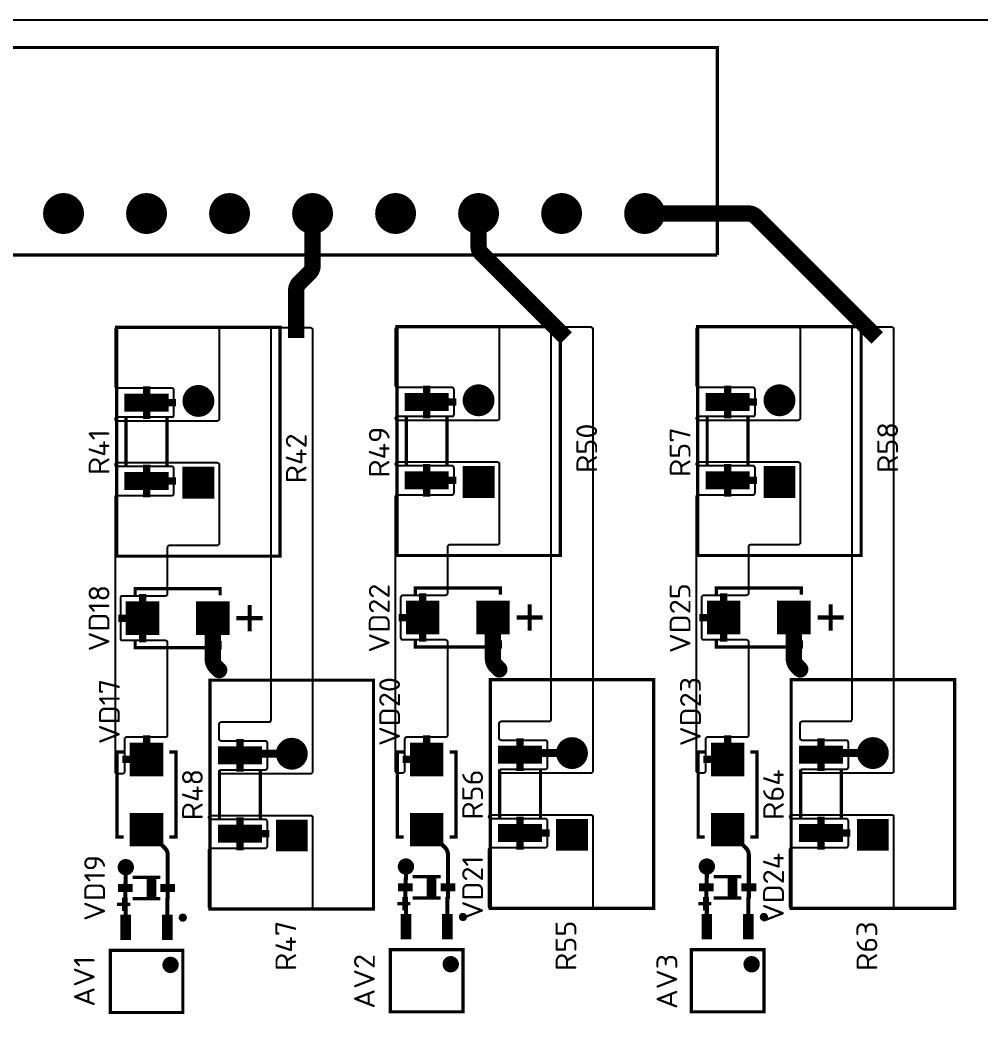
# Model space of a CAD drawing. Header units: millimetres. Extents: x 48 to 829, y 348 to 719.
# Drawn here: x 658.9 to 717.7, y 658 to 719.1 of the extents above; entities that cross this region are included whole.
import ezdxf
from ezdxf.enums import TextEntityAlignment as Align

# ---------------------------------------------------------------- set-up
doc = ezdxf.new("R2010")
doc.units = ezdxf.units.MM
doc.layers.add('TOP_ETCH', color=7, linetype='Continuous')
doc.styles.get("Standard").update_dxf_attribs({"font": 'txt.shx'})

msp = doc.modelspace()

# ---------------------------------------------------------------- linework, layer by layer
at = {"layer": 'TOP_ETCH', "color": 9}
msp.add_lwpolyline([(829.25, 616.25), (596, 616.25), (596, 719.12), (829.25, 719.12)], close=True, dxfattribs=at)
at = {"layer": 'TOP_ETCH'}
for points, const_width in [([(701.561, 704.735), (701.561, 717.435), (616.471, 717.435), (616.471, 704.735)], 0.2), ([(660.65, 706.567), (660.65, 707.983)], 0.2), ([(660.85, 706.368), (660.85, 708.182)], 0.2), ([(661.05, 706.243), (661.05, 708.307)], 0.2), ([(661.25, 706.167), (661.25, 708.383)], 0.2), ([(661.45, 706.13), (661.45, 708.42)], 0.2), ([(661.65, 706.129), (661.65, 708.421)], 0.2), ([(661.85, 706.164), (661.85, 708.386)], 0.2), ([(662.05, 706.237), (662.05, 708.313)], 0.2), ([(662.25, 706.359), (662.25, 708.191)], 0.2), ([(662.45, 706.552), (662.45, 707.998)], 0.2), ([(665.65, 706.684), (665.65, 707.866)], 0.2), ([(665.85, 706.436), (665.85, 708.114)], 0.2), ([(666.05, 706.286), (666.05, 708.264)], 0.2), ([(666.25, 706.192), (666.25, 708.358)], 0.2), ([(666.45, 706.141), (666.45, 708.409)], 0.2), ([(666.65, 706.126), (666.65, 708.424)], 0.2), ([(666.85, 706.146), (666.85, 708.404)], 0.2), ([(667.05, 706.203), (667.05, 708.347)], 0.2), ([(667.25, 706.303), (667.25, 708.247)], 0.2), ([(667.45, 706.463), (667.45, 708.087)], 0.2), ([(670.85, 706.519), (670.85, 708.031)], 0.2), ([(671.05, 706.338), (671.05, 708.212)], 0.2), ([(671.25, 706.224), (671.25, 708.326)], 0.2), ([(671.45, 706.157), (671.45, 708.393)], 0.2), ([(671.65, 706.127), (671.65, 708.423)], 0.2), ([(671.85, 706.133), (671.85, 708.417)], 0.2), ([(672.05, 706.175), (672.05, 708.375)], 0.2), ([(672.25, 706.257), (672.25, 708.293)], 0.2), ([(672.45, 706.39), (672.45, 708.16)], 0.2), ([(672.65, 706.605), (672.65, 707.945)], 0.2), ([(675.85, 706.622), (675.85, 707.928)], 0.2), ([(676.05, 706.4), (676.05, 708.15)], 0.2), ([(676.25, 706.263), (676.25, 708.287)], 0.2), ([(676.45, 706.179), (676.45, 708.371)], 0.2), ([(676.65, 706.135), (676.65, 708.415)], 0.2), ([(676.85, 706.127), (676.85, 708.423)], 0.2), ([(677.05, 706.154), (677.05, 708.396)], 0.2), ([(677.25, 706.219), (677.25, 708.331)], 0.2), ([(677.45, 706.33), (677.45, 708.22)], 0.2), ([(677.65, 706.505), (677.65, 708.045)], 0.2), ([(681.05, 706.475), (681.05, 708.075)], 0.2), ([(681.25, 706.311), (681.25, 708.239)], 0.2), ([(681.45, 706.207), (681.45, 708.343)], 0.2), ([(681.65, 706.148), (681.65, 708.402)], 0.2), ([(681.85, 706.126), (681.85, 708.424)], 0.2), ([(682.05, 706.139), (682.05, 708.411)], 0.2), ([(682.25, 706.188), (682.25, 708.362)], 0.2), ([(682.45, 706.279), (682.45, 708.271)], 0.2), ([(682.65, 706.425), (682.65, 708.125)], 0.2), ([(682.85, 706.664), (682.85, 707.886)], 0.2), ([(686.05, 706.567), (686.05, 707.983)], 0.2), ([(686.25, 706.368), (686.25, 708.182)], 0.2), ([(686.45, 706.243), (686.45, 708.307)], 0.2), ([(686.65, 706.167), (686.65, 708.383)], 0.2), ([(686.85, 706.13), (686.85, 708.42)], 0.2), ([(687.05, 706.129), (687.05, 708.421)], 0.2), ([(687.25, 706.164), (687.25, 708.386)], 0.2), ([(687.45, 706.237), (687.45, 708.313)], 0.2), ([(687.65, 706.359), (687.65, 708.191)], 0.2), ([(687.85, 706.552), (687.85, 707.998)], 0.2), ([(691.05, 706.684), (691.05, 707.866)], 0.2), ([(691.25, 706.436), (691.25, 708.114)], 0.2), ([(691.45, 706.286), (691.45, 708.264)], 0.2), ([(691.65, 706.192), (691.65, 708.358)], 0.2), ([(691.85, 706.141), (691.85, 708.409)], 0.2), ([(692.05, 706.126), (692.05, 708.424)], 0.2), ([(692.25, 706.146), (692.25, 708.404)], 0.2), ([(692.45, 706.203), (692.45, 708.347)], 0.2), ([(692.65, 706.303), (692.65, 708.247)], 0.2), ([(692.85, 706.463), (692.85, 708.087)], 0.2), ([(696.25, 706.519), (696.25, 708.031)], 0.2), ([(696.45, 706.338), (696.45, 708.212)], 0.2), ([(696.65, 706.224), (696.65, 708.326)], 0.2), ([(696.85, 706.157), (696.85, 708.393)], 0.2), ([(697.05, 706.127), (697.05, 708.423)], 0.2), ([(697.25, 706.133), (697.25, 708.417)], 0.2), ([(697.45, 706.175), (697.45, 708.375)], 0.2), ([(697.65, 706.257), (697.65, 708.293)], 0.2), ([(697.85, 706.39), (697.85, 708.16)], 0.2), ([(698.05, 706.605), (698.05, 707.945)], 0.2), ([(660.45, 706.96), (660.45, 707.59)], 0.2), ([(662.65, 706.921), (662.65, 707.629)], 0.2), ([(667.65, 706.733), (667.65, 707.817)], 0.2), ([(670.65, 706.844), (670.65, 707.706)], 0.2), ([(672.85, 707.084), (672.85, 707.466)], 0.2), ([(675.65, 707.18), (675.65, 707.37)], 0.2), ([(677.85, 706.816), (677.85, 707.734)], 0.2), ([(680.85, 706.756), (680.85, 707.794)], 0.2), ([(685.85, 706.96), (685.85, 707.59)], 0.2), ([(688.05, 706.921), (688.05, 707.629)], 0.2), ([(693.05, 706.733), (693.05, 707.817)], 0.2), ([(696.05, 706.844), (696.05, 707.706)], 0.2), ([(698.25, 707.084), (698.25, 707.466)], 0.2), ([(701.561, 704.735), (616.471, 704.735)], 0.2), ([(616.471, 704.735), (701.561, 704.735)], 0.2), ([(664.811, 693.305), (664.811, 700.305), (674.811, 700.305), (674.811, 686.305), (664.811, 686.305), (664.811, 693.305)], 0.2), ([(681.956, 693.345), (681.956, 700.345), (691.956, 700.345), (691.956, 686.345), (681.956, 686.345), (681.956, 693.345)], 0.2), ([(700.371, 693.345), (700.371, 700.345), (710.371, 700.345), (710.371, 686.345), (700.371, 686.345), (700.371, 693.345)], 0.2), ([(666.636, 695.705), (666.636, 696.709)], 0.45), ([(683.781, 695.745), (683.781, 696.749)], 0.45), ([(702.196, 695.745), (702.196, 696.749)], 0.45), ([(669.05, 695.374), (669.05, 696.236)], 0.2), ([(669.25, 695.134), (669.25, 696.476)], 0.2), ([(669.45, 695.008), (669.45, 696.602)], 0.2), ([(669.65, 694.945), (669.65, 696.665)], 0.2), ([(669.85, 694.931), (669.85, 696.679)], 0.2), ([(670.05, 694.964), (670.05, 696.646)], 0.2), ([(670.25, 695.049), (670.25, 696.561)], 0.2), ([(670.45, 695.208), (670.45, 696.402)], 0.2), ([(686.25, 695.329), (686.25, 696.361)], 0.2), ([(686.45, 695.132), (686.45, 696.558)], 0.2), ([(686.65, 695.026), (686.65, 696.664)], 0.2), ([(686.85, 694.977), (686.85, 696.713)], 0.2), ([(687.05, 694.976), (687.05, 696.714)], 0.2), ([(687.25, 695.021), (687.25, 696.669)], 0.2), ([(687.45, 695.123), (687.45, 696.567)], 0.2), ([(687.65, 695.313), (687.65, 696.377)], 0.2), ([(704.65, 695.35), (704.65, 696.34)], 0.2), ([(704.85, 695.143), (704.85, 696.547)], 0.2), ([(705.05, 695.032), (705.05, 696.658)], 0.2), ([(705.25, 694.979), (705.25, 696.711)], 0.2), ([(705.45, 694.974), (705.45, 696.716)], 0.2), ([(705.65, 695.016), (705.65, 696.674)], 0.2), ([(705.85, 695.113), (705.85, 696.577)], 0.2), ([(706.05, 695.294), (706.05, 696.396)], 0.2), ([(665.45, 695.255), (665.45, 696.155)], 0.2), ([(665.65, 695.255), (665.65, 696.155)], 0.2), ([(665.85, 695.255), (665.85, 696.155)], 0.2), ([(666.05, 695.255), (666.05, 696.155)], 0.2), ([(666.25, 695.255), (666.25, 696.155)], 0.2), ([(666.45, 695.255), (666.45, 696.155)], 0.2), ([(666.636, 694.701), (666.636, 695.705)], 0.45), ([(668.44, 695.705), (666.636, 695.705)], 0.45), ([(666.65, 695.255), (666.65, 696.155)], 0.2), ([(666.85, 695.255), (666.85, 696.155)], 0.2), ([(667.05, 695.255), (667.05, 696.155)], 0.2), ([(667.25, 695.255), (667.25, 696.155)], 0.2), ([(667.45, 695.255), (667.45, 696.155)], 0.2), ([(667.65, 695.255), (667.65, 696.155)], 0.2), ([(667.85, 695.255), (667.85, 696.155)], 0.2), ([(670.65, 695.557), (670.65, 696.053)], 0.2), ([(682.65, 695.295), (682.65, 696.195)], 0.2), ([(682.85, 695.295), (682.85, 696.195)], 0.2), ([(683.05, 695.295), (683.05, 696.195)], 0.2), ([(683.25, 695.295), (683.25, 696.195)], 0.2), ([(683.45, 695.295), (683.45, 696.195)], 0.2), ([(683.65, 695.295), (683.65, 696.195)], 0.2), ([(683.781, 694.741), (683.781, 695.745)], 0.45), ([(685.585, 695.745), (683.781, 695.745)], 0.45), ([(683.85, 695.295), (683.85, 696.195)], 0.2), ([(684.05, 695.295), (684.05, 696.195)], 0.2), ([(684.25, 695.295), (684.25, 696.195)], 0.2), ([(684.45, 695.295), (684.45, 696.195)], 0.2), ([(684.65, 695.295), (684.65, 696.195)], 0.2), ([(684.85, 695.295), (684.85, 696.195)], 0.2), ([(701.05, 695.295), (701.05, 696.195)], 0.2), ([(701.25, 695.295), (701.25, 696.195)], 0.2), ([(701.45, 695.295), (701.45, 696.195)], 0.2), ([(701.65, 695.295), (701.65, 696.195)], 0.2), ([(701.85, 695.295), (701.85, 696.195)], 0.2), ([(702.05, 695.295), (702.05, 696.195)], 0.2), ([(702.196, 694.741), (702.196, 695.745)], 0.45), ([(704, 695.745), (702.196, 695.745)], 0.45), ([(702.25, 695.295), (702.25, 696.195)], 0.2), ([(702.45, 695.295), (702.45, 696.195)], 0.2), ([(702.65, 695.295), (702.65, 696.195)], 0.2), ([(702.85, 695.295), (702.85, 696.195)], 0.2), ([(703.05, 695.295), (703.05, 696.195)], 0.2), ([(703.25, 695.295), (703.25, 696.195)], 0.2), ([(665.386, 691.805), (665.386, 694.805)], 0.2), ([(667.886, 691.805), (667.886, 694.805)], 0.2), ([(682.531, 691.845), (682.531, 694.845)], 0.2), ([(685.031, 691.845), (685.031, 694.845)], 0.2), ([(700.946, 691.845), (700.946, 694.845)], 0.2), ([(703.446, 691.845), (703.446, 694.845)], 0.2), ([(666.636, 690.905), (666.636, 691.909)], 0.45), ([(683.781, 690.945), (683.781, 691.949)], 0.45), ([(702.196, 690.945), (702.196, 691.949)], 0.45), ([(665.45, 690.455), (665.45, 691.355)], 0.2), ([(665.65, 690.455), (665.65, 691.355)], 0.2), ([(665.85, 690.455), (665.85, 691.355)], 0.2), ([(666.05, 690.455), (666.05, 691.355)], 0.2), ([(666.25, 690.455), (666.25, 691.355)], 0.2), ([(666.45, 690.455), (666.45, 691.355)], 0.2), ([(666.65, 690.455), (666.65, 691.355)], 0.2), ([(666.85, 690.455), (666.85, 691.355)], 0.2), ([(667.05, 690.455), (667.05, 691.355)], 0.2), ([(667.25, 690.455), (667.25, 691.355)], 0.2), ([(667.45, 690.455), (667.45, 691.355)], 0.2), ([(667.65, 690.455), (667.65, 691.355)], 0.2), ([(667.85, 690.455), (667.85, 691.355)], 0.2), ([(669.05, 689.93), (669.05, 691.68)], 0.2), ([(669.25, 689.93), (669.25, 691.68)], 0.2), ([(669.45, 689.93), (669.45, 691.68)], 0.2), ([(669.65, 689.93), (669.65, 691.68)], 0.2), ([(669.85, 689.93), (669.85, 691.68)], 0.2), ([(670.05, 689.93), (670.05, 691.68)], 0.2), ([(670.25, 689.93), (670.25, 691.68)], 0.2), ([(670.45, 689.93), (670.45, 691.68)], 0.2), ([(670.65, 689.93), (670.65, 691.68)], 0.2), ([(682.65, 690.495), (682.65, 691.395)], 0.2), ([(682.85, 690.495), (682.85, 691.395)], 0.2), ([(683.05, 690.495), (683.05, 691.395)], 0.2), ([(683.25, 690.495), (683.25, 691.395)], 0.2), ([(683.45, 690.495), (683.45, 691.395)], 0.2), ([(683.65, 690.495), (683.65, 691.395)], 0.2), ([(683.85, 690.495), (683.85, 691.395)], 0.2), ([(684.05, 690.495), (684.05, 691.395)], 0.2), ([(684.25, 690.495), (684.25, 691.395)], 0.2), ([(684.45, 690.495), (684.45, 691.395)], 0.2), ([(684.65, 690.495), (684.65, 691.395)], 0.2), ([(684.85, 690.495), (684.85, 691.395)], 0.2), ([(686.25, 689.97), (686.25, 691.72)], 0.2), ([(686.45, 689.97), (686.45, 691.72)], 0.2), ([(686.65, 689.97), (686.65, 691.72)], 0.2), ([(686.85, 689.97), (686.85, 691.72)], 0.2), ([(687.05, 689.97), (687.05, 691.72)], 0.2), ([(687.25, 689.97), (687.25, 691.72)], 0.2), ([(687.45, 689.97), (687.45, 691.72)], 0.2), ([(687.65, 689.97), (687.65, 691.72)], 0.2), ([(701.05, 690.495), (701.05, 691.395)], 0.2), ([(701.25, 690.495), (701.25, 691.395)], 0.2), ([(701.45, 690.495), (701.45, 691.395)], 0.2), ([(701.65, 690.495), (701.65, 691.395)], 0.2), ([(701.85, 690.495), (701.85, 691.395)], 0.2), ([(702.05, 690.495), (702.05, 691.395)], 0.2), ([(702.25, 690.495), (702.25, 691.395)], 0.2), ([(702.45, 690.495), (702.45, 691.395)], 0.2), ([(702.65, 690.495), (702.65, 691.395)], 0.2), ([(702.85, 690.495), (702.85, 691.395)], 0.2), ([(703.05, 690.495), (703.05, 691.395)], 0.2), ([(703.25, 690.495), (703.25, 691.395)], 0.2), ([(704.65, 689.97), (704.65, 691.72)], 0.2), ([(704.85, 689.97), (704.85, 691.72)], 0.2), ([(705.05, 689.97), (705.05, 691.72)], 0.2), ([(705.25, 689.97), (705.25, 691.72)], 0.2), ([(705.45, 689.97), (705.45, 691.72)], 0.2), ([(705.65, 689.97), (705.65, 691.72)], 0.2), ([(705.85, 689.97), (705.85, 691.72)], 0.2), ([(706.05, 689.97), (706.05, 691.72)], 0.2), ([(666.636, 689.901), (666.636, 690.905)], 0.45), ([(668.44, 690.905), (666.636, 690.905)], 0.45), ([(683.781, 689.941), (683.781, 690.945)], 0.45), ([(685.585, 690.945), (683.781, 690.945)], 0.45), ([(702.196, 689.941), (702.196, 690.945)], 0.45), ([(704, 690.945), (702.196, 690.945)], 0.45), ([(665.941, 683.91), (665.941, 684.31), (671.141, 684.31), (671.141, 683.91)], 0.2), ([(666.391, 682.51), (666.391, 683.989)], 0.45), ([(683.086, 683.95), (683.086, 684.35), (688.286, 684.35), (688.286, 683.95)], 0.2), ([(683.536, 682.55), (683.536, 684.029)], 0.45), ([(701.501, 683.95), (701.501, 684.35), (706.701, 684.35), (706.701, 683.95)], 0.2), ([(701.951, 682.55), (701.951, 684.029)], 0.45), ([(665.65, 681.585), (665.65, 683.435)], 0.2), ([(665.85, 681.585), (665.85, 683.435)], 0.2), ([(666.05, 681.585), (666.05, 683.435)], 0.2), ([(666.25, 681.585), (666.25, 683.435)], 0.2), ([(666.45, 681.585), (666.45, 683.435)], 0.2), ([(666.65, 681.585), (666.65, 683.435)], 0.2), ([(666.85, 681.585), (666.85, 683.435)], 0.2), ([(667.05, 681.585), (667.05, 683.435)], 0.2), ([(667.25, 681.585), (667.25, 683.435)], 0.2), ([(669.85, 681.585), (669.85, 683.435)], 0.2), ([(670.05, 681.585), (670.05, 683.435)], 0.2), ([(670.25, 681.585), (670.25, 683.435)], 0.2), ([(670.45, 681.585), (670.45, 683.435)], 0.2), ([(670.65, 681.585), (670.65, 683.435)], 0.2), ([(670.85, 681.585), (670.85, 683.435)], 0.2), ([(671.05, 681.585), (671.05, 683.435)], 0.2), ([(671.25, 681.585), (671.25, 683.435)], 0.2), ([(671.45, 681.585), (671.45, 683.435)], 0.2), ([(682.65, 681.625), (682.65, 683.475)], 0.2), ([(682.85, 681.625), (682.85, 683.475)], 0.2), ([(683.05, 681.625), (683.05, 683.475)], 0.2), ([(683.25, 681.625), (683.25, 683.475)], 0.2), ([(683.45, 681.625), (683.45, 683.475)], 0.2), ([(683.65, 681.625), (683.65, 683.475)], 0.2), ([(683.85, 681.625), (683.85, 683.475)], 0.2), ([(684.05, 681.625), (684.05, 683.475)], 0.2), ([(684.25, 681.625), (684.25, 683.475)], 0.2), ([(684.45, 681.625), (684.45, 683.475)], 0.2), ([(687.05, 681.625), (687.05, 683.475)], 0.2), ([(687.25, 681.625), (687.25, 683.475)], 0.2), ([(687.45, 681.625), (687.45, 683.475)], 0.2), ([(687.65, 681.625), (687.65, 683.475)], 0.2), ([(687.85, 681.625), (687.85, 683.475)], 0.2), ([(688.05, 681.625), (688.05, 683.475)], 0.2), ([(688.25, 681.625), (688.25, 683.475)], 0.2), ([(688.45, 681.625), (688.45, 683.475)], 0.2), ([(688.65, 681.625), (688.65, 683.475)], 0.2), ([(701.05, 681.625), (701.05, 683.475)], 0.2), ([(701.25, 681.625), (701.25, 683.475)], 0.2), ([(701.45, 681.625), (701.45, 683.475)], 0.2), ([(701.65, 681.625), (701.65, 683.475)], 0.2), ([(701.85, 681.625), (701.85, 683.475)], 0.2), ([(702.05, 681.625), (702.05, 683.475)], 0.2), ([(702.25, 681.625), (702.25, 683.475)], 0.2), ([(702.45, 681.625), (702.45, 683.475)], 0.2), ([(702.65, 681.625), (702.65, 683.475)], 0.2), ([(702.85, 681.625), (702.85, 683.475)], 0.2), ([(705.45, 681.625), (705.45, 683.475)], 0.2), ([(705.65, 681.625), (705.65, 683.475)], 0.2), ([(705.85, 681.625), (705.85, 683.475)], 0.2), ([(706.05, 681.625), (706.05, 683.475)], 0.2), ([(706.25, 681.625), (706.25, 683.475)], 0.2), ([(706.45, 681.625), (706.45, 683.475)], 0.2), ([(706.65, 681.625), (706.65, 683.475)], 0.2), ([(706.85, 681.625), (706.85, 683.475)], 0.2), ([(707.05, 681.625), (707.05, 683.475)], 0.2), ([(672.941, 683.31), (672.941, 681.71)], 0.25), ([(690.086, 683.35), (690.086, 681.75)], 0.25), ([(708.501, 683.35), (708.501, 681.75)], 0.25), ([(666.391, 682.51), (664.912, 682.51)], 0.45), ([(666.391, 681.031), (666.391, 682.51)], 0.45), ([(673.741, 682.51), (672.141, 682.51)], 0.25), ([(683.536, 682.55), (682.057, 682.55)], 0.45), ([(683.536, 681.071), (683.536, 682.55)], 0.45), ([(690.886, 682.55), (689.286, 682.55)], 0.25), ([(701.951, 682.55), (700.472, 682.55)], 0.45), ([(701.951, 681.071), (701.951, 682.55)], 0.45), ([(709.301, 682.55), (707.701, 682.55)], 0.25), ([(665.941, 681.11), (665.941, 680.71), (671.141, 680.71), (671.141, 681.11)], 0.2), ([(683.086, 681.15), (683.086, 680.75), (688.286, 680.75), (688.286, 681.15)], 0.2), ([(701.501, 681.15), (701.501, 680.75), (706.701, 680.75), (706.701, 681.15)], 0.2), ([(671.05, 678.937), (671.05, 679.733)], 0.2), ([(688.05, 679.016), (688.05, 679.734)], 0.2), ([(688.25, 678.976), (688.25, 679.774)], 0.2), ([(706.45, 679.024), (706.45, 679.726)], 0.2), ([(706.65, 678.976), (706.65, 679.774)], 0.2), ([(670.85, 679.009), (670.85, 679.661)], 0.2), ([(671.25, 678.973), (671.25, 679.697)], 0.2), ([(671.45, 679.181), (671.45, 679.489)], 0.2), ([(687.85, 679.239), (687.85, 679.511)], 0.2), ([(688.45, 679.044), (688.45, 679.706)], 0.2), ([(706.25, 679.291), (706.25, 679.459)], 0.2), ([(706.85, 679.034), (706.85, 679.716)], 0.2), ([(670.526, 671.715), (670.526, 678.715), (680.526, 678.715), (680.526, 664.715), (670.526, 664.715), (670.526, 671.715)], 0.2), ([(687.671, 671.755), (687.671, 678.755), (697.671, 678.755), (697.671, 664.755), (687.671, 664.755), (687.671, 671.755)], 0.2), ([(706.086, 671.755), (706.086, 678.755), (716.086, 678.755), (716.086, 664.755), (706.086, 664.755), (706.086, 671.755)], 0.2), ([(666.636, 673.865), (666.636, 675.344)], 0.45), ([(683.781, 673.865), (683.781, 675.344)], 0.45), ([(702.196, 673.865), (702.196, 675.344)], 0.45), ([(672.351, 674.115), (672.351, 675.119)], 0.45), ([(675.05, 673.481), (675.05, 674.949)], 0.2), ([(675.25, 673.385), (675.25, 675.045)], 0.2), ([(675.45, 673.344), (675.45, 675.086)], 0.2), ([(675.65, 673.349), (675.65, 675.081)], 0.2), ([(675.85, 673.403), (675.85, 675.027)], 0.2), ([(676.05, 673.515), (676.05, 674.915)], 0.2), ([(689.496, 674.155), (689.496, 675.159)], 0.45), ([(692.05, 673.639), (692.05, 674.871)], 0.2), ([(692.25, 673.488), (692.25, 675.022)], 0.2), ([(692.45, 673.409), (692.45, 675.101)], 0.2), ([(692.65, 673.381), (692.65, 675.129)], 0.2), ([(692.85, 673.399), (692.85, 675.111)], 0.2), ([(693.05, 673.467), (693.05, 675.043)], 0.2), ([(693.25, 673.599), (693.25, 674.911)], 0.2), ([(707.911, 674.155), (707.911, 675.159)], 0.45), ([(710.45, 673.655), (710.45, 674.855)], 0.2), ([(710.65, 673.497), (710.65, 675.013)], 0.2), ([(710.85, 673.413), (710.85, 675.097)], 0.2), ([(711.05, 673.381), (711.05, 675.129)], 0.2), ([(711.25, 673.396), (711.25, 675.114)], 0.2), ([(711.45, 673.46), (711.45, 675.05)], 0.2), ([(711.65, 673.587), (711.65, 674.923)], 0.2), ([(665.236, 674.315), (664.836, 674.315), (664.836, 669.115), (665.236, 669.115)], 0.2), ([(665.85, 672.94), (665.85, 674.79)], 0.2), ([(666.05, 672.94), (666.05, 674.79)], 0.2), ([(666.25, 672.94), (666.25, 674.79)], 0.2), ([(666.45, 672.94), (666.45, 674.79)], 0.2), ([(666.65, 672.94), (666.65, 674.79)], 0.2), ([(666.85, 672.94), (666.85, 674.79)], 0.2), ([(667.05, 672.94), (667.05, 674.79)], 0.2), ([(667.25, 672.94), (667.25, 674.79)], 0.2), ([(667.45, 672.94), (667.45, 674.79)], 0.2), ([(668.036, 674.315), (668.436, 674.315), (668.436, 669.115), (668.036, 669.115)], 0.2), ([(671.25, 673.665), (671.25, 674.565)], 0.2), ([(671.45, 673.665), (671.45, 674.565)], 0.2), ([(671.65, 673.665), (671.65, 674.565)], 0.2), ([(671.85, 673.665), (671.85, 674.565)], 0.2), ([(672.05, 673.665), (672.05, 674.565)], 0.2), ([(672.351, 673.111), (672.351, 674.115)], 0.45), ([(672.25, 673.665), (672.25, 674.565)], 0.2), ([(672.45, 673.665), (672.45, 674.565)], 0.2), ([(672.65, 673.665), (672.65, 674.565)], 0.2), ([(672.85, 673.665), (672.85, 674.565)], 0.2), ([(673.05, 673.665), (673.05, 674.565)], 0.2), ([(673.25, 673.665), (673.25, 674.565)], 0.2), ([(673.45, 673.665), (673.45, 674.565)], 0.2), ([(674.85, 673.66), (674.85, 674.77)], 0.2), ([(676.25, 673.724), (676.25, 674.706)], 0.2), ([(682.381, 674.315), (681.981, 674.315), (681.981, 669.115), (682.381, 669.115)], 0.2), ([(683.05, 672.94), (683.05, 674.79)], 0.2), ([(683.25, 672.94), (683.25, 674.79)], 0.2), ([(683.45, 672.94), (683.45, 674.79)], 0.2), ([(683.65, 672.94), (683.65, 674.79)], 0.2), ([(683.85, 672.94), (683.85, 674.79)], 0.2), ([(684.05, 672.94), (684.05, 674.79)], 0.2), ([(684.25, 672.94), (684.25, 674.79)], 0.2), ([(684.45, 672.94), (684.45, 674.79)], 0.2), ([(684.65, 672.94), (684.65, 674.79)], 0.2), ([(685.181, 674.315), (685.581, 674.315), (685.581, 669.115), (685.181, 669.115)], 0.2), ([(688.25, 673.705), (688.25, 674.605)], 0.2), ([(688.45, 673.705), (688.45, 674.605)], 0.2), ([(688.65, 673.705), (688.65, 674.605)], 0.2), ([(688.85, 673.705), (688.85, 674.605)], 0.2), ([(689.05, 673.705), (689.05, 674.605)], 0.2), ([(689.25, 673.705), (689.25, 674.605)], 0.2), ([(689.496, 673.151), (689.496, 674.155)], 0.45), ([(689.45, 673.705), (689.45, 674.605)], 0.2), ([(689.65, 673.705), (689.65, 674.605)], 0.2), ([(689.85, 673.705), (689.85, 674.605)], 0.2), ([(690.05, 673.705), (690.05, 674.605)], 0.2), ([(690.25, 673.705), (690.25, 674.605)], 0.2), ([(690.45, 673.705), (690.45, 674.605)], 0.2), ([(690.65, 673.705), (690.65, 674.605)], 0.2), ([(691.85, 673.953), (691.85, 674.557)], 0.2), ([(693.45, 673.857), (693.45, 674.653)], 0.2), ([(700.796, 674.315), (700.396, 674.315), (700.396, 669.115), (700.796, 669.115)], 0.2), ([(701.45, 672.94), (701.45, 674.79)], 0.2), ([(701.65, 672.94), (701.65, 674.79)], 0.2), ([(701.85, 672.94), (701.85, 674.79)], 0.2), ([(702.05, 672.94), (702.05, 674.79)], 0.2), ([(702.25, 672.94), (702.25, 674.79)], 0.2), ([(702.45, 672.94), (702.45, 674.79)], 0.2), ([(702.65, 672.94), (702.65, 674.79)], 0.2), ([(702.85, 672.94), (702.85, 674.79)], 0.2), ([(703.05, 672.94), (703.05, 674.79)], 0.2), ([(703.596, 674.315), (703.996, 674.315), (703.996, 669.115), (703.596, 669.115)], 0.2), ([(706.85, 673.705), (706.85, 674.605)], 0.2), ([(707.05, 673.705), (707.05, 674.605)], 0.2), ([(707.25, 673.705), (707.25, 674.605)], 0.2), ([(707.45, 673.705), (707.45, 674.605)], 0.2), ([(707.65, 673.705), (707.65, 674.605)], 0.2), ([(707.911, 673.151), (707.911, 674.155)], 0.45), ([(707.85, 673.705), (707.85, 674.605)], 0.2), ([(708.05, 673.705), (708.05, 674.605)], 0.2), ([(708.25, 673.705), (708.25, 674.605)], 0.2), ([(708.45, 673.705), (708.45, 674.605)], 0.2), ([(708.65, 673.705), (708.65, 674.605)], 0.2), ([(708.85, 673.705), (708.85, 674.605)], 0.2), ([(709.05, 673.705), (709.05, 674.605)], 0.2), ([(710.25, 673.997), (710.25, 674.513)], 0.2), ([(711.85, 673.829), (711.85, 674.681)], 0.2), ([(666.636, 673.865), (665.157, 673.865)], 0.45), ([(683.781, 673.865), (682.302, 673.865)], 0.45), ([(702.196, 673.865), (700.717, 673.865)], 0.45), ([(671.101, 670.215), (671.101, 673.215)], 0.2), ([(673.601, 670.215), (673.601, 673.215)], 0.2), ([(688.246, 670.255), (688.246, 673.255)], 0.2), ([(690.746, 670.255), (690.746, 673.255)], 0.2), ([(706.661, 670.255), (706.661, 673.255)], 0.2), ([(709.161, 670.255), (709.161, 673.255)], 0.2), ([(665.85, 668.64), (665.85, 670.49)], 0.2), ([(666.05, 668.64), (666.05, 670.49)], 0.2), ([(666.25, 668.64), (666.25, 670.49)], 0.2), ([(666.45, 668.64), (666.45, 670.49)], 0.2), ([(666.65, 668.64), (666.65, 670.49)], 0.2), ([(666.85, 668.64), (666.85, 670.49)], 0.2), ([(667.05, 668.64), (667.05, 670.49)], 0.2), ([(667.25, 668.64), (667.25, 670.49)], 0.2), ([(667.45, 668.64), (667.45, 670.49)], 0.2), ([(672.351, 669.315), (672.351, 670.319)], 0.45), ([(674.85, 668.34), (674.85, 670.09)], 0.2), ([(675.05, 668.34), (675.05, 670.09)], 0.2), ([(675.25, 668.34), (675.25, 670.09)], 0.2), ([(675.45, 668.34), (675.45, 670.09)], 0.2), ([(675.65, 668.34), (675.65, 670.09)], 0.2), ([(675.85, 668.34), (675.85, 670.09)], 0.2), ([(676.05, 668.34), (676.05, 670.09)], 0.2), ([(676.25, 668.34), (676.25, 670.09)], 0.2), ([(683.05, 668.64), (683.05, 670.49)], 0.2), ([(683.25, 668.64), (683.25, 670.49)], 0.2), ([(683.45, 668.64), (683.45, 670.49)], 0.2), ([(683.65, 668.64), (683.65, 670.49)], 0.2), ([(683.85, 668.64), (683.85, 670.49)], 0.2), ([(684.05, 668.64), (684.05, 670.49)], 0.2), ([(684.25, 668.64), (684.25, 670.49)], 0.2), ([(684.45, 668.64), (684.45, 670.49)], 0.2), ([(684.65, 668.64), (684.65, 670.49)], 0.2), ([(689.496, 669.355), (689.496, 670.359)], 0.45), ([(691.85, 668.38), (691.85, 670.13)], 0.2), ([(692.05, 668.38), (692.05, 670.13)], 0.2), ([(692.25, 668.38), (692.25, 670.13)], 0.2), ([(692.45, 668.38), (692.45, 670.13)], 0.2), ([(692.65, 668.38), (692.65, 670.13)], 0.2), ([(692.85, 668.38), (692.85, 670.13)], 0.2), ([(693.05, 668.38), (693.05, 670.13)], 0.2), ([(693.25, 668.38), (693.25, 670.13)], 0.2), ([(693.45, 668.38), (693.45, 670.13)], 0.2), ([(701.45, 668.64), (701.45, 670.49)], 0.2), ([(701.65, 668.64), (701.65, 670.49)], 0.2), ([(701.85, 668.64), (701.85, 670.49)], 0.2), ([(702.05, 668.64), (702.05, 670.49)], 0.2), ([(702.25, 668.64), (702.25, 670.49)], 0.2), ([(702.45, 668.64), (702.45, 670.49)], 0.2), ([(702.65, 668.64), (702.65, 670.49)], 0.2), ([(702.85, 668.64), (702.85, 670.49)], 0.2), ([(703.05, 668.64), (703.05, 670.49)], 0.2), ([(707.911, 669.355), (707.911, 670.359)], 0.45), ([(710.25, 668.38), (710.25, 670.13)], 0.2), ([(710.45, 668.38), (710.45, 670.13)], 0.2), ([(710.65, 668.38), (710.65, 670.13)], 0.2), ([(710.85, 668.38), (710.85, 670.13)], 0.2), ([(711.05, 668.38), (711.05, 670.13)], 0.2), ([(711.25, 668.38), (711.25, 670.13)], 0.2), ([(711.45, 668.38), (711.45, 670.13)], 0.2), ([(711.65, 668.38), (711.65, 670.13)], 0.2), ([(711.85, 668.38), (711.85, 670.13)], 0.2), ([(671.25, 668.865), (671.25, 669.765)], 0.2), ([(671.45, 668.865), (671.45, 669.765)], 0.2), ([(671.65, 668.865), (671.65, 669.765)], 0.2), ([(671.85, 668.865), (671.85, 669.765)], 0.2), ([(672.05, 668.865), (672.05, 669.765)], 0.2), ([(672.351, 668.311), (672.351, 669.315)], 0.45), ([(674.155, 669.315), (672.351, 669.315)], 0.45), ([(672.25, 668.865), (672.25, 669.765)], 0.2), ([(672.45, 668.865), (672.45, 669.765)], 0.2), ([(672.65, 668.865), (672.65, 669.765)], 0.2), ([(672.85, 668.865), (672.85, 669.765)], 0.2), ([(673.05, 668.865), (673.05, 669.765)], 0.2), ([(673.25, 668.865), (673.25, 669.765)], 0.2), ([(673.45, 668.865), (673.45, 669.765)], 0.2), ([(688.25, 668.905), (688.25, 669.805)], 0.2), ([(688.45, 668.905), (688.45, 669.805)], 0.2), ([(688.65, 668.905), (688.65, 669.805)], 0.2), ([(688.85, 668.905), (688.85, 669.805)], 0.2), ([(689.05, 668.905), (689.05, 669.805)], 0.2), ([(689.25, 668.905), (689.25, 669.805)], 0.2), ([(689.496, 668.351), (689.496, 669.355)], 0.45), ([(691.3, 669.355), (689.496, 669.355)], 0.45), ([(689.45, 668.905), (689.45, 669.805)], 0.2), ([(689.65, 668.905), (689.65, 669.805)], 0.2), ([(689.85, 668.905), (689.85, 669.805)], 0.2), ([(690.05, 668.905), (690.05, 669.805)], 0.2), ([(690.25, 668.905), (690.25, 669.805)], 0.2), ([(690.45, 668.905), (690.45, 669.805)], 0.2), ([(690.65, 668.905), (690.65, 669.805)], 0.2), ([(706.85, 668.905), (706.85, 669.805)], 0.2), ([(707.05, 668.905), (707.05, 669.805)], 0.2), ([(707.25, 668.905), (707.25, 669.805)], 0.2), ([(707.45, 668.905), (707.45, 669.805)], 0.2), ([(707.65, 668.905), (707.65, 669.805)], 0.2), ([(707.911, 668.351), (707.911, 669.355)], 0.45), ([(709.715, 669.355), (707.911, 669.355)], 0.45), ([(707.85, 668.905), (707.85, 669.805)], 0.2), ([(708.05, 668.905), (708.05, 669.805)], 0.2), ([(708.25, 668.905), (708.25, 669.805)], 0.2), ([(708.45, 668.905), (708.45, 669.805)], 0.2), ([(708.65, 668.905), (708.65, 669.805)], 0.2), ([(708.85, 668.905), (708.85, 669.805)], 0.2), ([(709.05, 668.905), (709.05, 669.805)], 0.2), ([(665.05, 667.025), (665.05, 667.515)], 0.2), ([(665.25, 666.888), (665.25, 667.652)], 0.2), ([(665.45, 666.879), (665.45, 667.661)], 0.2), ([(665.65, 666.989), (665.65, 667.551)], 0.2), ([(682.25, 667.007), (682.25, 667.613)], 0.2), ([(682.45, 666.915), (682.45, 667.705)], 0.2), ([(682.65, 666.935), (682.65, 667.685)], 0.2), ([(682.85, 667.098), (682.85, 667.522)], 0.2), ([(700.65, 667.021), (700.65, 667.599)], 0.2), ([(700.85, 666.918), (700.85, 667.702)], 0.2), ([(701.05, 666.93), (701.05, 667.69)], 0.2), ([(701.25, 667.076), (701.25, 667.544)], 0.2), ([(667.486, 666.65), (665.786, 666.65)], 0.2), ([(666.736, 666.65), (666.736, 665.35)], 0.2), ([(666.936, 666.65), (666.936, 665.35)], 0.2), ([(667.136, 666.65), (667.136, 665.35)], 0.2), ([(684.631, 666.69), (682.931, 666.69)], 0.2), ([(683.881, 666.69), (683.881, 665.39)], 0.2), ([(684.081, 666.69), (684.081, 665.39)], 0.2), ([(684.281, 666.69), (684.281, 665.39)], 0.2), ([(703.046, 666.69), (701.346, 666.69)], 0.2), ([(702.296, 666.69), (702.296, 665.39)], 0.2), ([(702.496, 666.69), (702.496, 665.39)], 0.2), ([(702.696, 666.69), (702.696, 665.39)], 0.2), ([(665.05, 665.85), (665.05, 666.15)], 0.2), ([(665.25, 665.85), (665.25, 666.15)], 0.2), ([(665.366, 663.585), (665.366, 665.344), (665.336, 665.374), (665.336, 666)], 0.25), ([(665.45, 665.85), (665.45, 666.15)], 0.2), ([(665.65, 665.85), (665.65, 666.15)], 0.2), ([(667.65, 665.85), (667.65, 666.15)], 0.2), ([(667.85, 665.85), (667.85, 666.15)], 0.2), ([(667.906, 663.585), (667.906, 665.344), (667.936, 665.374), (667.936, 666)], 0.25), ([(668.05, 665.85), (668.05, 666.15)], 0.2), ([(668.25, 665.85), (668.25, 666.15)], 0.2), ([(682.25, 665.89), (682.25, 666.19)], 0.2), ([(682.45, 665.89), (682.45, 666.19)], 0.2), ([(682.511, 663.625), (682.511, 665.384), (682.481, 665.414), (682.481, 666.04)], 0.25), ([(682.65, 665.89), (682.65, 666.19)], 0.2), ([(684.85, 665.89), (684.85, 666.19)], 0.2), ([(685.051, 663.625), (685.051, 665.384), (685.081, 665.414), (685.081, 666.04)], 0.25), ([(685.05, 665.89), (685.05, 666.19)], 0.2), ([(685.25, 665.89), (685.25, 666.19)], 0.2), ([(700.65, 665.89), (700.65, 666.19)], 0.2), ([(700.85, 665.89), (700.85, 666.19)], 0.2), ([(700.926, 663.625), (700.926, 665.384), (700.896, 665.414), (700.896, 666.04)], 0.25), ([(701.05, 665.89), (701.05, 666.19)], 0.2), ([(703.25, 665.89), (703.25, 666.19)], 0.2), ([(703.466, 663.625), (703.466, 665.384), (703.496, 665.414), (703.496, 666.04)], 0.25), ([(703.45, 665.89), (703.45, 666.19)], 0.2), ([(703.65, 665.89), (703.65, 666.19)], 0.2), ([(665.236, 664.6), (665.236, 665.4)], 0.2), ([(667.486, 665.35), (665.786, 665.35)], 0.2), ([(682.381, 664.64), (682.381, 665.44)], 0.2), ([(684.631, 665.39), (682.931, 665.39)], 0.2), ([(700.796, 664.64), (700.796, 665.44)], 0.2), ([(703.046, 665.39), (701.346, 665.39)], 0.2), ([(664.836, 665), (665.636, 665)], 0.2), ([(681.981, 665.04), (682.781, 665.04)], 0.2), ([(700.396, 665.04), (701.196, 665.04)], 0.2), ([(665.25, 662.91), (665.25, 664.26)], 0.2), ([(665.45, 662.91), (665.45, 664.26)], 0.2), ([(667.85, 662.91), (667.85, 664.26)], 0.2), ([(668.05, 662.91), (668.05, 664.26)], 0.2), ([(682.45, 662.95), (682.45, 664.3)], 0.2), ([(682.65, 662.95), (682.65, 664.3)], 0.2), ([(684.85, 662.95), (684.85, 664.3)], 0.2), ([(685.05, 662.95), (685.05, 664.3)], 0.2), ([(685.25, 662.95), (685.25, 664.3)], 0.2), ([(700.85, 662.95), (700.85, 664.3)], 0.2), ([(701.05, 662.95), (701.05, 664.3)], 0.2), ([(703.25, 662.95), (703.25, 664.3)], 0.2), ([(703.45, 662.95), (703.45, 664.3)], 0.2), ([(703.65, 662.95), (703.65, 664.3)], 0.2), ([(664.414, 662.19), (664.414, 658.38), (668.858, 658.38), (668.858, 662.19), (664.414, 662.19)], 0.2), ([(681.559, 662.23), (681.559, 658.42), (686.003, 658.42), (686.003, 662.23), (681.559, 662.23)], 0.2), ([(699.974, 662.23), (699.974, 658.42), (704.418, 658.42), (704.418, 662.23), (699.974, 662.23)], 0.2)]:
    msp.add_lwpolyline(points, dxfattribs=dict(at, const_width=const_width))
at = {"layer": 'TOP_ETCH', "const_width": 0.2}
for points in [[(662.706, 707.275, 1), (660.406, 707.275, 1)], [(667.786, 707.275, 1), (665.486, 707.275, 1)], [(672.866, 707.275, 1), (670.566, 707.275, 1)], [(677.946, 707.275, 1), (675.646, 707.275, 1)], [(683.026, 707.275, 1), (680.726, 707.275, 1)], [(688.106, 707.275, 1), (685.806, 707.275, 1)], [(693.186, 707.275, 1), (690.886, 707.275, 1)], [(698.266, 707.275, 1), (695.966, 707.275, 1)], [(670.686, 695.805, 1), (668.936, 695.805, 1)], [(687.831, 695.845, 1), (686.081, 695.845, 1)], [(706.246, 695.845, 1), (704.496, 695.845, 1)], [(671.481, 679.335, 1), (670.681, 679.335, 1)], [(688.626, 679.375, 1), (687.826, 679.375, 1)], [(707.041, 679.375, 1), (706.241, 679.375, 1)], [(676.401, 674.215, 1), (674.651, 674.215, 1)], [(693.546, 674.255, 1), (691.796, 674.255, 1)], [(711.961, 674.255, 1), (710.211, 674.255, 1)], [(665.766, 667.27, 1), (664.966, 667.27, 1)], [(682.911, 667.31, 1), (682.111, 667.31, 1)], [(701.326, 667.31, 1), (700.526, 667.31, 1)]]:
    msp.add_lwpolyline(points, format="xyb", close=True, dxfattribs=at)
at = {"layer": 'TOP_ETCH'}
for points, const_width in [([(675.795, 699.655), (675.795, 702.567, -0.198909), (675.981, 703.016), (676.61, 703.645, 0.198909), (676.796, 704.094), (676.796, 707.275)], 1), ([(692.305, 699.655), (687.142, 704.818, -0.198909), (686.956, 705.267), (686.956, 707.275)], 1), ([(711.355, 699.655), (703.921, 707.089, 0.198909), (703.472, 707.275), (697.116, 707.275)], 1), ([(670.691, 682.51), (670.691, 679.988, 0.198909), (670.877, 679.539), (671.081, 679.335)], 1), ([(687.836, 682.55), (687.836, 680.028, 0.198909), (688.022, 679.579), (688.226, 679.375)], 1), ([(706.251, 682.55), (706.251, 680.028, 0.198909), (706.437, 679.579), (706.641, 679.375)], 1), ([(672.351, 674.115, -0.19949), (672.592, 674.215), (675.526, 674.215)], 0.5), ([(689.496, 674.155, -0.19949), (689.737, 674.255), (692.671, 674.255)], 0.5), ([(707.911, 674.155, -0.19949), (708.152, 674.255), (711.086, 674.255)], 0.5), ([(667.936, 666), (667.936, 668.002, 0.198909), (667.75, 668.451), (666.636, 669.565)], 0.25), ([(685.081, 666.04), (685.081, 668.036, 0.202982), (684.888, 668.492), (683.781, 669.565)], 0.25), ([(703.496, 666.04), (703.496, 668.002, 0.198909), (703.31, 668.451), (702.196, 669.565)], 0.25), ([(665.336, 666), (665.365, 666.651, 0.011036), (665.366, 666.679), (665.366, 667.27)], 0.25), ([(682.481, 666.04), (682.51, 666.691, 0.011036), (682.511, 666.719), (682.511, 667.31)], 0.25), ([(700.896, 666.04), (700.925, 666.691, 0.011036), (700.926, 666.719), (700.926, 667.31)], 0.25), ([(668.856, 664.31, 1), (668.856, 664.06, 1), (668.856, 664.31)], 0.25), ([(686.001, 664.35, 1), (686.001, 664.1, 1), (686.001, 664.35)], 0.25), ([(704.416, 664.35, 1), (704.416, 664.1, 1), (704.416, 664.35)], 0.25), ([(668.106, 661.542, 1), (668.106, 661.043, 1), (668.106, 661.542)], 0.5), ([(685.251, 661.582, 1), (685.251, 661.083, 1), (685.251, 661.582)], 0.5), ([(703.666, 661.582, 1), (703.666, 661.083, 1), (703.666, 661.582)], 0.5)]:
    msp.add_lwpolyline(points, format="xyb", dxfattribs=dict(at, const_width=const_width))
for points in [[(670.956, 694.575), (664.856, 694.575, -0.414214), (664.731, 694.7), (664.731, 694.701, -0.414214), (664.856, 694.826), (668.19, 694.826, 0.414214), (668.315, 694.951), (668.315, 696.459, 0.414214), (668.19, 696.584), (664.856, 696.584, -0.414214), (664.731, 696.709), (664.731, 700.165, -0.414214), (664.856, 700.29), (670.956, 700.29, -0.414214), (671.081, 700.165), (671.081, 694.7, -0.414214)], [(676.671, 672.985), (671.206, 672.985, -0.414214), (671.081, 673.11), (671.081, 673.111, -0.414214), (671.206, 673.236), (673.905, 673.236, 0.414214), (674.03, 673.361), (674.03, 674.869, 0.414214), (673.905, 674.994), (671.206, 674.994, -0.414214), (671.081, 675.119), (671.081, 676.035, -0.414214), (671.206, 676.16), (674.131, 676.16, 0.414214), (674.256, 676.285), (674.256, 700.165, -0.414214), (674.381, 700.29), (676.671, 700.29, -0.414214), (676.796, 700.165), (676.796, 673.11, -0.414214)], [(688.101, 694.615), (682.001, 694.615, -0.414214), (681.876, 694.74), (681.876, 694.741, -0.414214), (682.001, 694.866), (685.335, 694.866, 0.414214), (685.46, 694.991), (685.46, 696.499, 0.414214), (685.335, 696.624), (682.001, 696.624, -0.414214), (681.876, 696.749), (681.876, 700.205, -0.414214), (682.001, 700.33), (688.101, 700.33, -0.414214), (688.226, 700.205), (688.226, 694.74, -0.414214)], [(693.816, 673.025), (688.351, 673.025, -0.414214), (688.226, 673.15), (688.226, 673.151, -0.414214), (688.351, 673.276), (691.05, 673.276, 0.414214), (691.175, 673.401), (691.175, 674.909, 0.414214), (691.05, 675.034), (688.351, 675.034, -0.414214), (688.226, 675.159), (688.226, 676.075, -0.414214), (688.351, 676.2), (691.276, 676.2, 0.414214), (691.401, 676.325), (691.401, 700.205, -0.414214), (691.526, 700.33), (693.816, 700.33, -0.414214), (693.941, 700.205), (693.941, 673.15, -0.414214)], [(706.516, 694.615), (700.416, 694.615, -0.414214), (700.291, 694.74), (700.291, 694.741, -0.414214), (700.416, 694.866), (703.75, 694.866, 0.414214), (703.875, 694.991), (703.875, 696.499, 0.414214), (703.75, 696.624), (700.416, 696.624, -0.414214), (700.291, 696.749), (700.291, 700.205, -0.414214), (700.416, 700.33), (706.516, 700.33, -0.414214), (706.641, 700.205), (706.641, 694.74, -0.414214)], [(712.231, 673.025), (706.766, 673.025, -0.414214), (706.641, 673.15), (706.641, 673.151, -0.414214), (706.766, 673.276), (709.465, 673.276, 0.414214), (709.59, 673.401), (709.59, 674.909, 0.414214), (709.465, 675.034), (706.766, 675.034, -0.414214), (706.641, 675.159), (706.641, 676.075, -0.414214), (706.766, 676.2), (709.691, 676.2, 0.414214), (709.816, 676.325), (709.816, 700.205, -0.414214), (709.941, 700.33), (712.231, 700.33, -0.414214), (712.356, 700.205), (712.356, 673.15, -0.414214)], [(688.101, 686.995), (685.176, 686.995, 0.414214), (685.051, 686.87), (685.051, 684.029, -0.414214), (684.926, 683.904), (682.307, 683.904, 0.414214), (682.182, 683.779), (682.182, 681.321, 0.414214), (682.307, 681.196), (684.926, 681.196, -0.414214), (685.051, 681.071), (685.051, 675.344, -0.414214), (684.926, 675.219), (682.552, 675.219, 0.414214), (682.427, 675.094), (682.427, 673.15, -0.414214), (682.302, 673.025), (682.001, 673.025, -0.414214), (681.876, 673.15), (681.876, 689.941, -0.414214), (682.001, 690.066), (685.335, 690.066, 0.414214), (685.46, 690.191), (685.46, 691.699, 0.414214), (685.335, 691.824), (682.001, 691.824, -0.414214), (681.876, 691.949), (681.876, 691.95, -0.414214), (682.001, 692.075), (688.101, 692.075, -0.414214), (688.226, 691.95), (688.226, 687.12, -0.414214)], [(706.516, 686.995), (703.591, 686.995, 0.414214), (703.466, 686.87), (703.466, 684.029, -0.414214), (703.341, 683.904), (700.722, 683.904, 0.414214), (700.597, 683.779), (700.597, 681.321, 0.414214), (700.722, 681.196), (703.341, 681.196, -0.414214), (703.466, 681.071), (703.466, 675.344, -0.414214), (703.341, 675.219), (700.967, 675.219, 0.414214), (700.842, 675.094), (700.842, 673.15, -0.414214), (700.717, 673.025), (700.416, 673.025, -0.414214), (700.291, 673.15), (700.291, 689.941, -0.414214), (700.416, 690.066), (703.75, 690.066, 0.414214), (703.875, 690.191), (703.875, 691.699, 0.414214), (703.75, 691.824), (700.416, 691.824, -0.414214), (700.291, 691.949), (700.291, 691.95, -0.414214), (700.416, 692.075), (706.516, 692.075, -0.414214), (706.641, 691.95), (706.641, 687.12, -0.414214)], [(670.956, 686.955), (668.031, 686.955, 0.414214), (667.906, 686.83), (667.906, 683.989, -0.414214), (667.781, 683.864), (665.162, 683.864, 0.414214), (665.037, 683.739), (665.037, 681.281, 0.414214), (665.162, 681.156), (667.781, 681.156, -0.414214), (667.906, 681.031), (667.906, 675.344, -0.414214), (667.781, 675.219), (665.407, 675.219, 0.414214), (665.282, 675.094), (665.282, 673.11, -0.414214), (665.157, 672.985), (664.856, 672.985, -0.414214), (664.731, 673.11), (664.731, 689.901, -0.414214), (664.856, 690.026), (668.19, 690.026, 0.414214), (668.315, 690.151), (668.315, 691.659, 0.414214), (668.19, 691.784), (664.856, 691.784, -0.414214), (664.731, 691.909), (664.731, 691.91, -0.414214), (664.856, 692.035), (670.956, 692.035, -0.414214), (671.081, 691.91), (671.081, 687.08, -0.414214)], [(676.671, 664.73), (670.571, 664.73, -0.414214), (670.446, 664.855), (670.446, 668.311, -0.414214), (670.571, 668.436), (673.905, 668.436, 0.414214), (674.03, 668.561), (674.03, 670.069, 0.414214), (673.905, 670.194), (670.571, 670.194, -0.414214), (670.446, 670.319), (670.446, 670.32, -0.414214), (670.571, 670.445), (676.671, 670.445, -0.414214), (676.796, 670.32), (676.796, 664.855, -0.414214)], [(693.816, 664.73), (687.716, 664.73, -0.414214), (687.591, 664.855), (687.591, 668.351, -0.414214), (687.716, 668.476), (691.05, 668.476, 0.414214), (691.175, 668.601), (691.175, 670.109, 0.414214), (691.05, 670.234), (687.716, 670.234, -0.414214), (687.591, 670.359), (687.591, 670.36, -0.414214), (687.716, 670.485), (693.816, 670.485, -0.414214), (693.941, 670.36), (693.941, 664.855, -0.414214)], [(712.231, 664.73), (706.131, 664.73, -0.414214), (706.006, 664.855), (706.006, 668.351, -0.414214), (706.131, 668.476), (709.465, 668.476, 0.414214), (709.59, 668.601), (709.59, 670.109, 0.414214), (709.465, 670.234), (706.131, 670.234, -0.414214), (706.006, 670.359), (706.006, 670.36, -0.414214), (706.131, 670.485), (712.231, 670.485, -0.414214), (712.356, 670.36), (712.356, 664.855, -0.414214)]]:
    msp.add_lwpolyline(points, format="xyb", close=True, dxfattribs=at)
at = {"layer": 'TOP_ETCH', "const_width": 0.2}
for points in [[(667.886, 695.255), (665.386, 695.255), (665.386, 696.155), (667.886, 696.155)], [(685.031, 695.295), (682.531, 695.295), (682.531, 696.195), (685.031, 696.195)], [(703.446, 695.295), (700.946, 695.295), (700.946, 696.195), (703.446, 696.195)], [(667.886, 690.455), (665.386, 690.455), (665.386, 691.355), (667.886, 691.355)], [(670.686, 689.93), (668.936, 689.93), (668.936, 691.68), (670.686, 691.68)], [(685.031, 690.495), (682.531, 690.495), (682.531, 691.395), (685.031, 691.395)], [(687.831, 689.97), (686.081, 689.97), (686.081, 691.72), (687.831, 691.72)], [(703.446, 690.495), (700.946, 690.495), (700.946, 691.395), (703.446, 691.395)], [(706.246, 689.97), (704.496, 689.97), (704.496, 691.72), (706.246, 691.72)], [(667.316, 681.585), (665.466, 681.585), (665.466, 683.435), (667.316, 683.435)], [(671.616, 681.585), (669.766, 681.585), (669.766, 683.435), (671.616, 683.435)], [(684.461, 681.625), (682.611, 681.625), (682.611, 683.475), (684.461, 683.475)], [(688.761, 681.625), (686.911, 681.625), (686.911, 683.475), (688.761, 683.475)], [(702.876, 681.625), (701.026, 681.625), (701.026, 683.475), (702.876, 683.475)], [(707.176, 681.625), (705.326, 681.625), (705.326, 683.475), (707.176, 683.475)], [(667.561, 672.94), (665.711, 672.94), (665.711, 674.79), (667.561, 674.79)], [(673.601, 673.665), (671.101, 673.665), (671.101, 674.565), (673.601, 674.565)], [(684.706, 672.94), (682.856, 672.94), (682.856, 674.79), (684.706, 674.79)], [(690.746, 673.705), (688.246, 673.705), (688.246, 674.605), (690.746, 674.605)], [(703.121, 672.94), (701.271, 672.94), (701.271, 674.79), (703.121, 674.79)], [(709.161, 673.705), (706.661, 673.705), (706.661, 674.605), (709.161, 674.605)], [(667.561, 668.64), (665.711, 668.64), (665.711, 670.49), (667.561, 670.49)], [(676.401, 668.34), (674.651, 668.34), (674.651, 670.09), (676.401, 670.09)], [(684.706, 668.64), (682.856, 668.64), (682.856, 670.49), (684.706, 670.49)], [(693.546, 668.38), (691.796, 668.38), (691.796, 670.13), (693.546, 670.13)], [(703.121, 668.64), (701.271, 668.64), (701.271, 670.49), (703.121, 670.49)], [(711.961, 668.38), (710.211, 668.38), (710.211, 670.13), (711.961, 670.13)], [(673.601, 668.865), (671.101, 668.865), (671.101, 669.765), (673.601, 669.765)], [(690.746, 668.905), (688.246, 668.905), (688.246, 669.805), (690.746, 669.805)], [(709.161, 668.905), (706.661, 668.905), (706.661, 669.805), (709.161, 669.805)], [(665.686, 665.85), (664.986, 665.85), (664.986, 666.15), (665.686, 666.15)], [(668.286, 665.85), (667.586, 665.85), (667.586, 666.15), (668.286, 666.15)], [(682.831, 665.89), (682.131, 665.89), (682.131, 666.19), (682.831, 666.19)], [(685.431, 665.89), (684.731, 665.89), (684.731, 666.19), (685.431, 666.19)], [(701.246, 665.89), (700.546, 665.89), (700.546, 666.19), (701.246, 666.19)], [(703.846, 665.89), (703.146, 665.89), (703.146, 666.19), (703.846, 666.19)], [(665.591, 662.91), (665.141, 662.91), (665.141, 664.26), (665.591, 664.26)], [(668.131, 662.91), (667.681, 662.91), (667.681, 664.26), (668.131, 664.26)], [(682.736, 662.95), (682.286, 662.95), (682.286, 664.3), (682.736, 664.3)], [(685.276, 662.95), (684.826, 662.95), (684.826, 664.3), (685.276, 664.3)], [(701.151, 662.95), (700.701, 662.95), (700.701, 664.3), (701.151, 664.3)], [(703.691, 662.95), (703.241, 662.95), (703.241, 664.3), (703.691, 664.3)]]:
    msp.add_lwpolyline(points, close=True, dxfattribs=at)

# ---------------------------------------------------------------- texts
at = {"layer": 'TOP_ETCH', "width": 1.019685}
for s, p in [('R41', (664.365, 692.67)), ('R49', (681.51, 692.67)), ('R57', (699.925, 692.67)), ('VD18', (664.365, 682.51)), ('VD22', (681.51, 682.51)), ('VD25', (699.925, 682.51)), ('VD17', (665, 676.795)), ('VD20', (682.145, 676.795)), ('VD23', (700.56, 676.795)), ('R48', (670.08, 671.715)), ('R56', (687.225, 671.715)), ('R64', (705.64, 671.715)), ('VD19', (664.096, 666)), ('VD21', (687.225, 666)), ('VD24', (705.64, 666)), ('AV1', (663.461, 660.285)), ('AV2', (680.606, 660.285)), ('AV3', (699.116, 660.275))]:
    msp.add_text(s, height=1.27, rotation=90, dxfattribs=at).set_placement(p, align=Align.CENTER)
for s, p in [('R50', (694.21, 691.4)), ('R58', (712.625, 691.4)), ('R42', (676.43, 690.765)), ('R47', (675.795, 660.92)), ('R55', (692.94, 660.92)), ('R63', (711.355, 660.92))]:
    msp.add_text(s, height=1.27, rotation=90, dxfattribs=at).set_placement(p)

doc.saveas('drawing.dxf')
